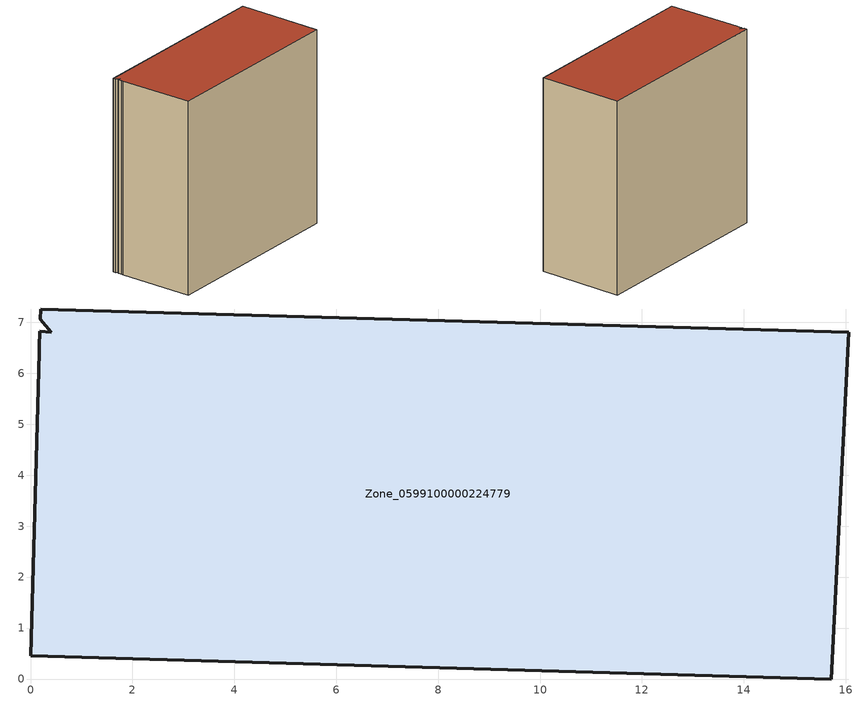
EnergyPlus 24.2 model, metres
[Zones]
Zone_0599100000224779
 floor ground (C_G): 0,0.46 0.17,6.41 0.17,6.52 0.18,6.83 0.41,6.8 0.19,7.06 0.2,7.26 16.06,6.8 15.71,0 z0
 wall outside (C_F): 0.2,7.26 0.19,7.06 0.41,6.8 0.18,6.83 0.17,6.52 0.17,6.41 0,0.46 15.71,0 16.06,6.8 0.2,7.26 z0:15.54
 roof outside (C_R): 0.17,6.41 0,0.46 15.71,0 16.06,6.8 0.2,7.26 0.19,7.06 0.41,6.8 0.18,6.83 0.17,6.52 z15.54
[BUILDING]
Pand.0599100000224779: North Axis=0; Terrain=City; Loads Convergence Tolerance Value=0.04; Temperature Convergence Tolerance Value=0.4; Solar Distribution=FullExterior; Maximum Number of Warmup Days=25; Minimum Number of Warmup Days=1
[Site:Location]
Rotterdam.The.Hague.AP_ZH_NLD Design_Conditions: Latitude=51.96; Longitude=4.45; Time Zone=1; Elevation=-4.5
[SITE:GROUNDTEMPERATURE:BUILDINGSURFACE]
18, 18, 18, 18, 18, 18, 18, 18, 18, 18, 18, 18
[MATERIAL] Thermal Absorptance=0.9; Solar Absorptance=0.7; Visible Absorptance=0.7
Name | Roughness | Thickness | Conductivity | Density | Specific Heat
G.TI.1946 | MediumSmooth | 0.15 | 1 | 540 | 1210
F.TI.1946 | Rough | 0.3 | 0.857143 | 1920 | 840
R.TI.1946 | MediumRough | 0.2 | 0.1 | 1500 | 1000
[CONSTRUCTION]
C_G: G.TI.1946
C_F: F.TI.1946
C_R: R.TI.1946
[ZONE]
Zone_0599100000224779: Type=1; Multiplier=1; Ceiling Height=Autocalculate; Volume=Autocalculate; Floor Area=autocalculate; Part of Total Floor Area=Yes
[ZONEINFILTRATION:DESIGNFLOWRATE]
Infil_Zone_0599100000224779: Zone or ZoneList or Space or SpaceList=Zone_0599100000224779; Schedule=AlwaysOn; Design Flow Rate Calculation Method=Flow/Area; Flow Rate per Floor Area=0.003; Constant Term Coefficient=1; Temperature Term Coefficient=0; Velocity Term Coefficient=0; Velocity Squared Term Coefficient=0
[HVACTEMPLATE:ZONE:IDEALLOADSAIRSYSTEM]
Zone_0599100000224779: Maximum Heating Supply Air Temperature=50; Minimum Cooling Supply Air Temperature=13; Maximum Heating Supply Air Humidity Ratio=0.0156; Minimum Cooling Supply Air Humidity Ratio=0.0077; Heating Limit=NoLimit; Cooling Limit=NoLimit; Dehumidification Control Type=ConstantSensibleHeatRatio; Cooling Sensible Heat Ratio=0.7; Dehumidification Setpoint=60; Humidification Control Type=None; Humidification Setpoint=30; Outdoor Air Method=None; Outdoor Air Flow Rate per Person=0.00944; Outdoor Air Flow Rate per Zone Floor Area=0; Outdoor Air Flow Rate per Zone=0; Demand Controlled Ventilation Type=None; Outdoor Air Economizer Type=NoEconomizer; Heat Recovery Type=None; Sensible Heat Recovery Effectiveness=0.7; Latent Heat Recovery Effectiveness=0.65
[ZONECONTROL:THERMOSTAT]
ThermostatControl_Zone_0599100000224779: Zone or ZoneList=Zone_0599100000224779; Control Type Schedule=DualSetpointControlType; Control 1=Thermostat_Zone_0599100000224779; Temperature Difference Between Cutout And Setpoint=0
[THERMOSTATSETPOINT:DUALSETPOINT]
Thermostat_Zone_0599100000224779: Heating Setpoint Temperature Schedule=HeatingSetpoint_Zone_0599100000224779; Cooling Setpoint Temperature Schedule=CoolingSetpoint_Zone_0599100000224779
[SCHEDULE:COMPACT]
HeatingSetpoint_Zone_0599100000224779: Through: 12/31, For: AllDays, Until: 24:00, 21
CoolingSetpoint_Zone_0599100000224779: Through: 12/31, For: AllDays, Until: 24:00, 24
DualSetpointControlType: Through: 12/31, For: AllDays, Until: 24:00, 4
AlwaysOn: Through: 12/31, For: AllDays, Until: 24:00, 1
